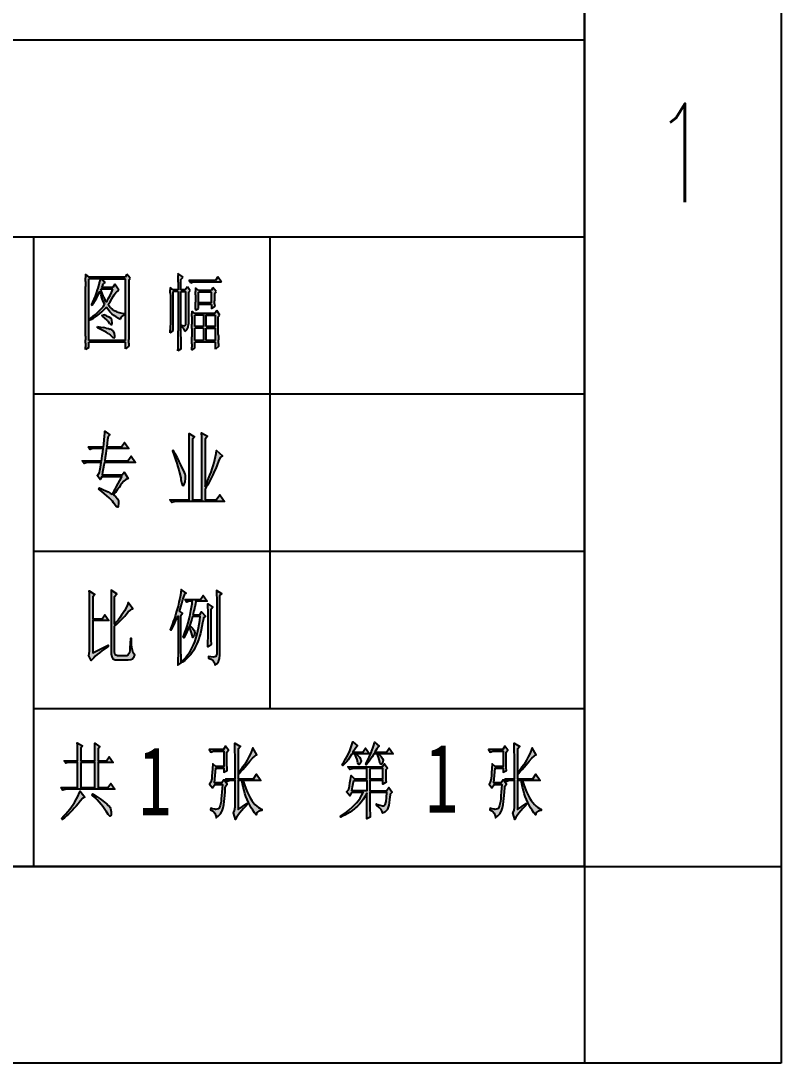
# Model space of a CAD drawing. Header units: inches. Extents: x -1371 to 1516, y -1511 to 602.
# Drawn here: x 817.3 to 855.9, y 7.7 to 60.6 of the extents above; entities that cross this region are included whole.
import ezdxf
from ezdxf.enums import TextEntityAlignment as Align

# ---------------------------------------------------------------- set-up
doc = ezdxf.new("R2010")
doc.units = ezdxf.units.IN
doc.layers.add('1', color=7, linetype='Continuous')
doc.layers.add('图框', color=4, linetype='Continuous')
doc.styles.add('HZ', font='txt_____.ttf', dxfattribs={"width": 0.7, "bigfont": 'HZTXT'})
doc.styles.add('宋体', font='SimSun.ttf', dxfattribs={"width": 0.7})

# ---------------------------------------------------------------- blocks, each defined once
blk = doc.blocks.new('tk1')
at = {"layer": '图框'}
for p, q in [((10, 584), (10, -10)), ((0, 287), (0, 0)), ((0, 287), (0, 0)), ((0, 287), (0, 0)), ((0, 287), (0, 0)), ((0, 0), (0, -10)), ((0, 0), (10, 0)), ((10, -10), (-831, -10))]:
    blk.add_line(p, q, dxfattribs=at)
at = {"layer": '图框', "color": 1}
for p, q in [((0, 574), (0, 0)), ((0, 0), (-806, 0))]:
    blk.add_line(p, q, dxfattribs=at)
at = {"layer": '图框', "style": 'HZ', "width": 0.7}
blk.add_text('1', height=5, dxfattribs=at).set_placement((4.961, 33.756), align=Align.CENTER)

msp = doc.modelspace()

# ---------------------------------------------------------------- hatches: boundary and pattern name
at = {"layer": '1'}
h = msp.add_hatch(color=7, dxfattribs=at)
h.paths.add_polyline_path([(822.764, 47.476), (822.834, 47.576), (822.671, 47.776), (822.577, 47.626), (820.748, 47.626), (820.562, 47.776), (820.567, 47.585), (820.571, 47.404), (820.573, 47.234), (820.573, 47.142), (820.573, 44.626), (820.572, 44.445), (820.57, 44.267), (820.566, 44.09), (820.562, 43.943), (820.736, 44.043), (820.736, 44.326), (822.601, 44.326), (822.601, 43.976), (822.775, 44.109), (822.77, 44.273), (822.765, 44.448), (822.764, 44.636), (822.764, 44.709)])
h.paths.add_polyline_path([(820.736, 47.542), (821.319, 47.542), (822.601, 47.542), (822.601, 44.409), (820.736, 44.409), (820.736, 45.409)], flags=16)
h.paths.add_polyline_path([(820.838, 45.547), (820.96, 45.639), (821.075, 45.733), (821.183, 45.828), (821.283, 45.925), (821.376, 46.024), (821.461, 46.124), (821.54, 46.226), (821.515, 46.281), (821.448, 46.44), (821.388, 46.599), (821.337, 46.755), (821.295, 46.909), (821.28, 46.872), (821.21, 46.718), (821.138, 46.572), (821.061, 46.432), (820.982, 46.3), (820.899, 46.176), (820.864, 46.209), (820.866, 46.211), (820.937, 46.359), (821.005, 46.51), (821.068, 46.662), (821.126, 46.818), (821.179, 46.976), (821.208, 47.066), (821.265, 47.259), (821.302, 47.418), (821.317, 47.532), (821.356, 47.532), (821.563, 47.376), (821.47, 47.276), (821.446, 47.238), (821.377, 47.093), (821.959, 47.093), (822.065, 47.26), (822.263, 46.959), (822.223, 46.941), (822.122, 46.857), (822.029, 46.726), (821.978, 46.639), (821.902, 46.515), (821.814, 46.378), (821.715, 46.226), (821.759, 46.167), (821.845, 46.071), (821.941, 45.988), (822.046, 45.919), (822.159, 45.863), (822.282, 45.82), (822.413, 45.792), (822.554, 45.776), (822.554, 45.709), (822.508, 45.691), (822.395, 45.607), (822.344, 45.493), (822.24, 45.539), (822.124, 45.603), (822.014, 45.678), (821.909, 45.766), (821.808, 45.863), (821.712, 45.972), (821.622, 46.092), (821.604, 46.073), (821.505, 45.968), (821.404, 45.868), (821.3, 45.775), (821.192, 45.689), (821.082, 45.61), (820.97, 45.537), (820.854, 45.47), (820.746, 45.415), (820.746, 45.483)], flags=0)
h.paths.add_polyline_path([(821.412, 45.66), (821.424, 45.726), (821.494, 45.705), (821.637, 45.656), (821.749, 45.608), (821.831, 45.559), (821.912, 45.454), (821.925, 45.293), (821.888, 45.186), (821.809, 45.259), (821.749, 45.335), (821.661, 45.43), (821.549, 45.538)], flags=0)
h.paths.add_polyline_path([(821.179, 45.109), (821.337, 45.088), (821.49, 45.063), (821.623, 45.035), (821.735, 45.007), (821.828, 44.976), (821.902, 44.942), (821.966, 44.89), (822.045, 44.771), (822.065, 44.626), (822.058, 44.57), (822.005, 44.514), (821.902, 44.609), (821.881, 44.633), (821.813, 44.697), (821.725, 44.763), (821.618, 44.831), (821.491, 44.9), (821.345, 44.97), (821.179, 45.043)], flags=0)
h.paths.add_polyline_path([(821.622, 46.359), (821.558, 46.465), (821.493, 46.597), (821.429, 46.755), (821.364, 46.941), (821.342, 47.009), (821.959, 47.009), (821.888, 46.841), (821.815, 46.688), (821.741, 46.55), (821.666, 46.425)], flags=0)
h = msp.add_hatch(color=7, dxfattribs=at)
h.paths.add_polyline_path([(825.421, 47.509), (825.525, 47.626), (825.269, 47.809), (825.273, 47.704), (825.278, 47.56), (825.279, 47.376), (825.281, 47.153), (825.281, 46.976), (825.025, 46.976), (824.873, 47.093), (824.877, 46.974), (824.88, 46.83), (824.882, 46.664), (824.884, 46.473), (824.885, 46.258), (824.885, 46.043), (824.885, 45.834), (824.884, 45.636), (824.883, 45.449), (824.881, 45.27), (824.879, 45.103), (824.877, 44.945), (824.873, 44.797), (825.025, 44.91), (825.025, 46.893), (825.281, 46.893), (825.281, 44.893), (825.281, 44.751), (825.279, 44.594), (825.278, 44.422), (825.275, 44.234), (825.272, 44.032), (825.269, 43.876), (825.432, 43.976), (825.428, 44.151), (825.425, 44.328), (825.423, 44.506), (825.421, 44.685), (825.421, 44.826), (825.421, 46.893), (825.666, 46.893), (825.666, 45.226), (825.619, 45.143), (825.513, 45.159), (825.444, 45.176), (825.444, 45.109), (825.555, 45.026), (825.613, 44.893), (825.619, 44.859), (825.727, 44.953), (825.789, 45.079), (825.806, 45.238), (825.806, 46.842), (825.887, 46.926), (825.747, 47.126), (825.642, 46.976), (825.421, 46.976)])
h.paths.add_polyline_path([(827.297, 47.643), (827.168, 47.459), (825.829, 47.459), (825.922, 47.326), (826.038, 47.365), (826.155, 47.376), (827.483, 47.376)])
h.paths.add_polyline_path([(826.318, 46.859), (826.97, 46.859), (826.97, 46.326), (826.318, 46.326), (826.318, 46.242), (826.97, 46.242), (826.97, 46.009), (827.134, 46.126), (827.129, 46.26), (827.124, 46.427), (827.123, 46.627), (827.122, 46.776), (827.204, 46.893), (827.041, 47.093), (826.948, 46.943), (826.318, 46.943), (826.155, 47.076), (826.161, 46.894), (826.165, 46.717), (826.167, 46.542), (826.167, 46.526), (826.166, 46.352), (826.163, 46.175), (826.157, 45.995), (826.155, 45.942), (826.318, 46.026), (826.318, 46.242), (826.318, 46.326)])
h.paths.add_polyline_path([(827.32, 45.609), (827.39, 45.693), (827.239, 45.926), (827.146, 45.776), (826.132, 45.776), (825.969, 45.893), (825.973, 45.773), (825.976, 45.625), (825.978, 45.448), (825.979, 45.243), (825.98, 45.009), (825.98, 44.993), (825.98, 44.785), (825.979, 44.589), (825.978, 44.405), (825.975, 44.233), (825.972, 44.072), (825.969, 43.923), (825.969, 43.91), (826.132, 44.009), (826.132, 44.326), (827.168, 44.326), (827.168, 43.959), (827.332, 44.093), (827.327, 44.26), (827.323, 44.436), (827.321, 44.62), (827.32, 44.709)])
h.paths.add_polyline_path([(826.132, 45.693), (826.563, 45.693), (826.563, 45.109), (826.132, 45.109)], flags=16)
h.paths.add_polyline_path([(826.132, 45.026), (826.563, 45.026), (826.563, 44.409), (826.132, 44.409)], flags=16)
h.paths.add_polyline_path([(826.703, 45.693), (827.168, 45.693), (827.168, 45.109), (826.703, 45.109)], flags=16)
h.paths.add_polyline_path([(826.703, 45.026), (827.168, 45.026), (827.168, 44.409), (826.703, 44.409)], flags=16)
h = msp.add_hatch(color=7, dxfattribs=at)
h.paths.add_polyline_path([(821.471, 37.884), (821.504, 38.069), (821.528, 38.206), (823.117, 38.206), (822.894, 38.519), (822.728, 38.287), (821.542, 38.287), (821.566, 38.467), (821.595, 38.643), (821.618, 38.813), (821.632, 38.923), (822.766, 38.923), (822.557, 39.221), (822.406, 39.003), (821.647, 39.003), (821.67, 39.183), (821.694, 39.359), (821.718, 39.52), (821.808, 39.606), (821.552, 39.805), (821.547, 39.696), (821.538, 39.549), (821.523, 39.364), (821.5, 39.141), (821.481, 39.003), (820.712, 39.003), (820.807, 38.87), (820.921, 38.908), (821.04, 38.923), (821.471, 38.923), (821.447, 38.733), (821.419, 38.557), (821.395, 38.391), (821.376, 38.287), (820.399, 38.287), (820.494, 38.154), (820.608, 38.192), (820.727, 38.206), (821.367, 38.206), (821.329, 37.964), (821.296, 37.798), (821.272, 37.704), (821.191, 37.566), (821.168, 37.538), (821.319, 37.338), (821.4, 37.471), (822.415, 37.471), (822.32, 37.296), (822.23, 37.13), (822.149, 36.983), (822.074, 36.85), (822.007, 36.726), (821.946, 36.622), (821.927, 36.589), (821.827, 36.646), (821.723, 36.707), (821.485, 36.821), (821.353, 36.883), (821.263, 36.921), (821.239, 36.855), (821.395, 36.731), (821.533, 36.617), (821.656, 36.513), (821.765, 36.413), (821.86, 36.319), (821.936, 36.233), (821.998, 36.157), (822.031, 36.105), (822.135, 35.953), (822.211, 35.934), (822.23, 35.972), (822.249, 36.138), (822.24, 36.257), (822.197, 36.352), (822.102, 36.461), (821.983, 36.556), (822.088, 36.688), (822.183, 36.817), (822.273, 36.935), (822.353, 37.049), (822.406, 37.12), (822.51, 37.248), (822.619, 37.334), (822.723, 37.381), (822.742, 37.386), (822.534, 37.722), (822.429, 37.571), (821.414, 37.571), (821.438, 37.718)])
h.paths.add_polyline_path([(825.626, 37.609), (825.593, 37.699), (825.546, 37.808), (825.489, 37.936), (825.418, 38.088), (825.337, 38.254), (825.237, 38.443), (825.128, 38.647), (825.038, 38.823), (824.991, 38.79), (825.071, 38.567), (825.138, 38.358), (825.204, 38.168), (825.256, 37.993), (825.304, 37.832), (825.346, 37.68), (825.408, 37.433), (825.422, 37.338), (825.465, 37.125), (825.512, 37.03), (825.569, 37.058), (825.588, 37.087), (825.64, 37.229), (825.659, 37.395), (825.645, 37.538)], flags=17)
h.paths.add_polyline_path([(826.646, 39.387), (826.765, 39.539), (826.47, 39.705), (826.48, 39.492), (826.48, 39.307), (826.485, 39.15), (826.485, 36.304), (826.006, 36.304), (826.006, 39.387), (826.11, 39.506), (825.83, 39.686), (825.835, 39.496), (825.84, 39.316), (825.844, 39.15), (825.844, 36.304), (824.863, 36.304), (824.957, 36.171), (825.071, 36.209), (825.19, 36.219), (827.637, 36.219), (827.395, 36.57), (827.206, 36.304), (826.646, 36.304), (826.646, 36.855), (826.708, 36.949), (826.774, 37.058), (826.84, 37.172), (826.907, 37.3), (826.973, 37.438), (827.044, 37.585), (827.116, 37.741), (827.187, 37.907), (827.258, 38.083), (827.334, 38.273), (827.405, 38.453), (827.533, 38.538), (827.229, 38.823), (827.206, 38.666), (827.177, 38.51), (827.101, 38.197), (827.054, 38.04), (827.006, 37.879), (826.954, 37.718), (826.893, 37.556), (826.826, 37.395), (826.76, 37.229), (826.646, 36.987)])
h = msp.add_hatch(color=7, dxfattribs=at)
h.paths.add_polyline_path([(821.163, 28.445), (821.277, 28.535), (821.405, 28.635), (821.552, 28.734), (821.708, 28.843), (821.727, 28.853), (821.718, 28.924), (820.935, 28.54), (820.935, 30.171), (821.751, 30.171), (821.552, 30.456), (821.414, 30.257), (820.935, 30.257), (820.935, 31.371), (821.04, 31.504), (820.76, 31.689), (820.764, 31.561), (820.764, 31.414), (820.769, 31.253), (820.769, 30.864), (820.774, 30.636), (820.774, 28.654), (820.75, 28.473), (820.727, 28.421), (820.864, 28.137), (820.916, 28.208), (820.983, 28.279), (821.063, 28.36)])
h.paths.add_polyline_path([(823.041, 28.341), (823.079, 28.421), (822.999, 28.526), (822.951, 28.673), (822.927, 28.801), (822.913, 28.971), (822.904, 29.175), (822.904, 29.256), (822.847, 29.256), (822.837, 29), (822.828, 28.801), (822.818, 28.644), (822.799, 28.545), (822.799, 28.54), (822.728, 28.407), (822.671, 28.388), (822.192, 28.388), (822.083, 28.431), (822.045, 28.568), (822.04, 28.587), (822.04, 29.887), (822.164, 29.996), (822.278, 30.105), (822.382, 30.205), (822.477, 30.304), (822.567, 30.404), (822.624, 30.47), (822.742, 30.608), (822.851, 30.707), (822.946, 30.76), (822.975, 30.774), (822.742, 31.087), (822.695, 30.968), (822.629, 30.826), (822.543, 30.669), (822.486, 30.57), (822.401, 30.442), (822.315, 30.318), (822.221, 30.2), (822.126, 30.086), (822.04, 29.986), (822.04, 31.39), (822.159, 31.523), (821.87, 31.722), (821.87, 31.566), (821.874, 31.4), (821.879, 31.22), (821.879, 28.488), (821.898, 28.331), (821.965, 28.227), (822.069, 28.179), (822.135, 28.17), (822.742, 28.17), (822.87, 28.194), (822.951, 28.236)])
h.paths.add_polyline_path([(825.422, 28.563), (825.422, 30.437), (825.503, 30.556), (825.351, 30.655), (825.38, 30.75), (825.418, 30.878), (825.465, 31.039), (825.522, 31.239), (825.593, 31.466), (825.598, 31.49), (825.693, 31.571), (825.436, 31.756), (825.418, 31.623), (825.389, 31.471), (825.361, 31.3), (825.318, 31.111), (825.27, 30.907), (825.233, 30.755), (825.185, 30.603), (825.138, 30.447), (825.085, 30.285), (825.029, 30.124), (824.967, 29.958), (824.901, 29.792), (824.877, 29.721), (824.91, 29.688), (824.972, 29.787), (825.033, 29.906), (825.109, 30.053), (825.185, 30.219), (825.27, 30.404), (825.27, 28.412), (825.266, 28.222), (825.261, 28.004), (825.261, 27.904), (825.436, 28.023), (825.427, 28.213), (825.427, 28.393)])
h.paths.add_polyline_path([(826.178, 31.153), (826.75, 31.153), (826.556, 31.438), (826.414, 31.239), (825.631, 31.239), (825.726, 31.106), (825.83, 31.153), (825.996, 31.153), (825.982, 31.016), (825.958, 30.854), (825.93, 30.679), (825.892, 30.484), (825.868, 30.371), (825.783, 30.058), (825.735, 29.896), (825.678, 29.74), (825.621, 29.574), (825.56, 29.413), (825.527, 29.337), (825.565, 29.303), (825.65, 29.455), (825.721, 29.602), (825.792, 29.745), (825.844, 29.873), (825.911, 29.702), (825.958, 29.545), (825.982, 29.436), (826.029, 29.318), (826.086, 29.389), (826.124, 29.545), (826.086, 29.673), (826.015, 29.782), (825.911, 29.896), (825.868, 29.939), (825.92, 30.086), (825.968, 30.247), (826.006, 30.371), (826.404, 30.371), (826.376, 30.171), (826.347, 29.986), (826.314, 29.811), (826.281, 29.65), (826.248, 29.498), (826.229, 29.422), (826.176, 29.256), (826.119, 29.095), (826.053, 28.943), (825.987, 28.801), (825.935, 28.706), (825.863, 28.573), (825.778, 28.45), (825.688, 28.331), (825.593, 28.217), (825.479, 28.103), (825.503, 28.056), (825.621, 28.146), (825.726, 28.241), (825.825, 28.345), (825.916, 28.445), (825.925, 28.454), (825.996, 28.554), (826.067, 28.673), (826.143, 28.815), (826.224, 28.986), (826.276, 29.104), (826.323, 29.232), (826.366, 29.37), (826.409, 29.522), (826.452, 29.688), (826.489, 29.868), (826.523, 30.058), (826.561, 30.262), (826.565, 30.304), (826.66, 30.404), (826.47, 30.622), (826.38, 30.456), (826.029, 30.456), (826.077, 30.674), (826.119, 30.859), (826.153, 31.016)])
h.paths.add_polyline_path([(826.94, 30.722), (827.044, 30.854), (826.788, 31.02), (826.793, 30.854), (826.798, 30.679), (826.798, 29.308), (826.793, 29.109), (826.788, 28.872), (826.788, 28.839), (826.95, 28.957), (826.945, 29.199), (826.94, 29.398)])
h.paths.add_polyline_path([(827.395, 31.438), (827.5, 31.537), (827.229, 31.703), (827.234, 31.49), (827.239, 31.3), (827.239, 31.13), (827.244, 30.982), (827.244, 28.488), (827.201, 28.341), (827.149, 28.322), (827.059, 28.317), (826.931, 28.326), (826.812, 28.341), (826.812, 28.269), (826.954, 28.208), (827.063, 28.122), (827.125, 28.018), (827.149, 27.923), (827.253, 27.994), (827.334, 28.099), (827.376, 28.241), (827.395, 28.416)])
h = msp.add_hatch(color=7, dxfattribs=at)
h.paths.add_polyline_path([(820.41, 21.136), (820.538, 21.202), (820.291, 21.501), (820.253, 21.397), (820.196, 21.264), (820.111, 21.107), (820.011, 20.932), (819.935, 20.818), (819.855, 20.704), (819.769, 20.59), (819.674, 20.472), (819.575, 20.358), (819.466, 20.244), (819.357, 20.135), (819.38, 20.069), (819.494, 20.154), (819.603, 20.244), (819.708, 20.339), (819.912, 20.543), (819.997, 20.633), (820.087, 20.737), (820.187, 20.856), (820.296, 20.993)])
h.paths.add_polyline_path([(821.728, 20.78), (821.652, 20.851), (821.557, 20.927), (821.444, 21.017), (821.311, 21.112), (821.154, 21.216), (820.979, 21.33), (820.922, 21.368), (820.908, 21.302), (821.04, 21.178), (821.159, 21.06), (821.268, 20.946), (821.368, 20.832), (821.453, 20.728), (821.524, 20.619), (821.591, 20.519), (821.61, 20.486), (821.719, 20.31), (821.799, 20.239), (821.856, 20.272), (821.866, 20.301), (821.88, 20.453), (821.837, 20.619), (821.818, 20.666), (821.785, 20.718)])
h.paths.add_polyline_path([(821.771, 23.251), (821.633, 23.052), (821.211, 23.052), (821.211, 23.65), (821.292, 23.749), (821.036, 23.934), (821.04, 23.83), (821.045, 23.688), (821.045, 23.507), (821.05, 23.294), (821.05, 23.052), (820.324, 23.052), (820.324, 23.683), (820.41, 23.801), (820.149, 23.967), (820.153, 23.825), (820.158, 23.664), (820.163, 23.488), (820.163, 23.052), (819.475, 23.052), (819.57, 22.919), (819.684, 22.957), (819.802, 22.967), (820.163, 22.967), (820.163, 21.686), (819.323, 21.686), (819.418, 21.548), (819.532, 21.591), (819.651, 21.601), (822.065, 21.601), (821.851, 21.899), (821.7, 21.686), (821.211, 21.686), (821.211, 22.967), (821.97, 22.967)])
h.paths.add_polyline_path([(821.05, 22.967), (821.05, 21.686), (820.324, 21.686), (820.324, 22.967)], flags=17)
h.paths.add_polyline_path([(827.192, 22.668), (827.6, 22.668), (827.6, 22.469), (827.761, 22.549), (827.761, 22.687), (827.757, 22.843), (827.752, 23.019), (827.752, 23.484), (827.833, 23.583), (827.681, 23.782), (827.576, 23.616), (826.855, 23.616), (826.946, 23.484), (827.074, 23.536), (827.6, 23.536), (827.6, 22.748), (827.192, 22.748), (827.04, 22.886), (827.026, 22.644), (827.012, 22.445), (826.998, 22.284), (826.984, 22.16), (826.984, 22.132), (826.941, 21.952), (826.879, 21.866), (827.031, 21.667), (827.135, 21.833), (827.529, 21.833), (827.515, 21.639), (827.501, 21.454), (827.486, 21.278), (827.472, 21.112), (827.458, 20.984), (827.42, 20.766), (827.363, 20.638), (827.311, 20.6), (827.178, 20.576), (827.135, 20.586), (827.026, 20.605), (826.936, 20.633), (826.922, 20.552), (827.05, 20.481), (827.135, 20.377), (827.187, 20.249), (827.202, 20.149), (827.33, 20.244), (827.429, 20.348), (827.501, 20.462), (827.52, 20.5), (827.562, 20.652), (827.6, 20.818), (827.624, 20.984), (827.633, 21.126), (827.648, 21.288), (827.662, 21.473), (827.676, 21.676), (827.681, 21.752), (827.761, 21.866), (827.6, 22.084), (827.505, 21.918), (827.121, 21.918)])
h.paths.add_polyline_path([(828.321, 23.635), (828.44, 23.768), (828.16, 23.948), (828.16, 23.868), (828.165, 23.763), (828.165, 23.498), (828.169, 23.332), (828.169, 22.132), (827.695, 22.132), (827.785, 21.999), (827.904, 22.051), (828.169, 22.051), (828.169, 20.699), (828.15, 20.519), (828.089, 20.401), (828.193, 20.069), (828.25, 20.163), (828.316, 20.268), (828.402, 20.382), (828.497, 20.5), (828.606, 20.623), (828.734, 20.756), (828.791, 20.818), (828.767, 20.884), (828.321, 20.567), (828.321, 22.051), (828.52, 22.051), (828.549, 21.876), (828.582, 21.705), (828.625, 21.544), (828.672, 21.382), (828.724, 21.226), (828.781, 21.079), (828.848, 20.932), (828.914, 20.794), (828.995, 20.657), (829.075, 20.529), (829.161, 20.405), (829.246, 20.301), (829.284, 20.415), (829.374, 20.491), (829.512, 20.514), (829.535, 20.519), (829.535, 20.586), (829.445, 20.623), (829.355, 20.676), (829.27, 20.742), (829.184, 20.827), (829.099, 20.922), (829.018, 21.036), (828.942, 21.164), (828.867, 21.306), (828.791, 21.463), (828.72, 21.639), (828.653, 21.828), (828.587, 22.027), (828.577, 22.051), (829.478, 22.051), (829.256, 22.369), (829.104, 22.132), (828.321, 22.132)])
h.paths.add_polyline_path([(829.071, 23.702), (828.947, 23.398), (828.876, 23.251), (828.8, 23.104), (828.791, 23.085), (828.72, 22.962), (828.644, 22.843), (828.554, 22.715), (828.459, 22.587), (828.345, 22.448), (828.359, 22.383), (828.463, 22.497), (828.563, 22.611), (828.663, 22.72), (828.852, 22.938), (828.928, 23.033), (829.061, 23.185), (829.17, 23.289), (829.251, 23.341), (829.279, 23.351)], flags=17)
h.paths.add_polyline_path([(834.274, 23.659), (834.354, 23.768), (834.388, 23.801), (834.155, 24.015), (834.112, 23.858), (834.06, 23.697), (833.999, 23.545), (833.932, 23.398), (833.856, 23.246), (833.776, 23.104), (833.695, 22.976), (833.619, 22.867), (833.643, 22.801), (833.752, 22.905), (833.847, 23.014), (833.923, 23.099), (834.008, 23.227), (834.094, 23.36), (834.117, 23.398), (834.26, 23.398), (834.331, 23.237), (834.373, 23.118), (834.416, 22.938), (834.421, 22.886), (834.487, 22.858), (834.516, 22.886), (834.573, 23.024), (834.563, 23.118), (834.501, 23.227), (834.402, 23.337), (834.331, 23.398), (835.004, 23.398), (834.805, 23.683), (834.667, 23.484), (834.165, 23.484)])
h.paths.add_polyline_path([(836.005, 23.683), (835.867, 23.484), (835.275, 23.484), (835.374, 23.659), (835.46, 23.759), (835.493, 23.782), (835.26, 24.001), (835.218, 23.844), (835.17, 23.683), (835.113, 23.512), (835.109, 23.503), (835.061, 23.375), (834.995, 23.237), (834.919, 23.09), (834.829, 22.933), (834.795, 22.886), (834.829, 22.834), (834.943, 22.967), (835.028, 23.08), (835.061, 23.133), (835.137, 23.251), (835.227, 23.398), (835.388, 23.398), (835.46, 23.223), (835.493, 23.118), (835.535, 22.952), (835.554, 22.9), (835.616, 22.862), (835.659, 22.919), (835.697, 23.076), (835.668, 23.166), (835.597, 23.265), (835.479, 23.379), (835.46, 23.398), (836.204, 23.398)])
h.paths.add_polyline_path([(835.834, 22.222), (835.834, 22.582), (835.924, 22.668), (835.763, 22.9), (835.645, 22.734), (833.909, 22.734), (834.003, 22.601), (834.117, 22.639), (834.236, 22.649), (834.876, 22.649), (834.876, 22.132), (834.245, 22.132), (834.07, 22.303), (834.046, 22.103), (834.013, 21.923), (833.984, 21.757), (833.951, 21.605), (833.942, 21.567), (833.837, 21.468), (834.013, 21.269), (834.094, 21.435), (834.677, 21.435), (834.606, 21.288), (834.525, 21.155), (834.44, 21.027), (834.345, 20.913), (834.25, 20.804), (834.165, 20.718), (833.946, 20.529), (833.837, 20.443), (833.728, 20.363), (833.619, 20.287), (833.534, 20.235), (833.548, 20.182), (833.671, 20.244), (833.79, 20.306), (833.904, 20.372), (834.018, 20.443), (834.127, 20.519), (834.236, 20.6), (834.293, 20.652), (834.397, 20.742), (834.497, 20.846), (834.592, 20.956), (834.682, 21.079), (834.767, 21.207), (834.848, 21.344), (834.876, 21.401), (834.876, 20.476), (834.871, 20.306), (834.867, 20.149), (834.867, 20.102), (835.037, 20.182), (835.033, 20.367), (835.028, 20.543), (835.028, 21.435), (835.891, 21.435), (835.863, 21.174), (835.844, 20.984), (835.825, 20.87), (835.82, 20.851), (835.73, 20.752), (835.659, 20.752), (835.54, 20.785), (835.369, 20.846), (835.355, 20.851), (835.355, 20.785), (835.497, 20.68), (835.592, 20.576), (835.649, 20.462), (835.659, 20.382), (835.782, 20.439), (835.82, 20.467), (835.92, 20.571), (835.924, 20.586), (835.972, 20.733), (835.986, 20.799), (836, 20.913), (836.024, 21.084), (836.048, 21.311), (836.052, 21.349), (836.157, 21.449), (835.996, 21.686), (835.877, 21.515), (835.028, 21.515), (835.028, 22.051), (835.682, 22.051), (835.682, 21.852), (835.844, 21.952), (835.839, 22.061)])
h.paths.add_polyline_path([(835.682, 22.132), (835.028, 22.132), (835.028, 22.649), (835.682, 22.649)], flags=16)
h.paths.add_polyline_path([(834.876, 22.051), (834.876, 21.515), (834.108, 21.515), (834.141, 21.719), (834.179, 21.89), (834.21, 22.051)], flags=16)
h.paths.add_polyline_path([(841.962, 21.866), (841.801, 22.084), (841.706, 21.918), (841.322, 21.918), (841.393, 22.668), (841.801, 22.668), (841.801, 22.469), (841.962, 22.549), (841.958, 22.687), (841.958, 22.843), (841.953, 23.019), (841.953, 23.484), (842.034, 23.583), (841.882, 23.782), (841.777, 23.616), (841.056, 23.616), (841.147, 23.484), (841.275, 23.536), (841.801, 23.536), (841.801, 22.748), (841.393, 22.748), (841.241, 22.886), (841.227, 22.644), (841.213, 22.445), (841.199, 22.284), (841.184, 22.16), (841.184, 22.132), (841.142, 21.952), (841.08, 21.866), (841.232, 21.667), (841.336, 21.833), (841.73, 21.833), (841.716, 21.639), (841.701, 21.454), (841.687, 21.278), (841.673, 21.112), (841.659, 20.984), (841.621, 20.766), (841.564, 20.638), (841.507, 20.6), (841.379, 20.576), (841.336, 20.586), (841.227, 20.605), (841.137, 20.633), (841.123, 20.552), (841.251, 20.481), (841.336, 20.377), (841.388, 20.249), (841.403, 20.149), (841.531, 20.244), (841.63, 20.348), (841.701, 20.462), (841.72, 20.5), (841.763, 20.652), (841.801, 20.818), (841.825, 20.984), (841.834, 21.126), (841.849, 21.288), (841.863, 21.473), (841.877, 21.676), (841.882, 21.752)])
h.paths.add_polyline_path([(843.452, 23.341), (843.48, 23.351), (843.271, 23.702), (843.148, 23.398), (843.077, 23.251), (843.001, 23.104), (842.992, 23.085), (842.92, 22.962), (842.845, 22.843), (842.754, 22.715), (842.66, 22.587), (842.546, 22.448), (842.56, 22.383), (842.664, 22.497), (842.764, 22.611), (842.864, 22.72), (843.053, 22.938), (843.129, 23.033), (843.262, 23.185), (843.371, 23.289)], flags=17)
h.paths.add_polyline_path([(843.219, 21.036), (843.143, 21.164), (843.068, 21.306), (842.992, 21.463), (842.92, 21.639), (842.854, 21.828), (842.788, 22.027), (842.778, 22.051), (843.679, 22.051), (843.456, 22.369), (843.305, 22.132), (842.522, 22.132), (842.522, 23.635), (842.641, 23.768), (842.361, 23.948), (842.361, 23.868), (842.366, 23.763), (842.366, 23.498), (842.37, 23.332), (842.37, 22.132), (841.896, 22.132), (841.986, 21.999), (842.105, 22.051), (842.37, 22.051), (842.37, 20.699), (842.351, 20.519), (842.29, 20.401), (842.394, 20.069), (842.451, 20.163), (842.517, 20.268), (842.598, 20.382), (842.698, 20.5), (842.807, 20.623), (842.93, 20.756), (842.992, 20.818), (842.968, 20.884), (842.522, 20.567), (842.522, 22.051), (842.721, 22.051), (842.75, 21.876), (842.783, 21.705), (842.826, 21.544), (842.873, 21.382), (842.925, 21.226), (842.982, 21.079), (843.049, 20.932), (843.115, 20.794), (843.191, 20.657), (843.276, 20.529), (843.362, 20.405), (843.442, 20.301), (843.485, 20.415), (843.575, 20.491), (843.713, 20.514), (843.736, 20.519), (843.736, 20.586), (843.646, 20.623), (843.556, 20.676), (843.471, 20.742), (843.385, 20.827), (843.3, 20.922)])

# ---------------------------------------------------------------- linework, layer by layer
at = {"color": 7}
for p, q in [((820.748, 47.626), (820.562, 47.776)), ((820.562, 47.776), (820.567, 47.585)), ((822.671, 47.776), (822.577, 47.626)), ((822.834, 47.576), (822.671, 47.776)), ((825.525, 47.626), (825.269, 47.809)), ((825.269, 47.809), (825.273, 47.704)), ((825.278, 47.56), (825.273, 47.704)), ((820.571, 47.404), (820.567, 47.585)), ((820.571, 47.404), (820.573, 47.234)), ((820.573, 47.234), (820.573, 47.142)), ((820.573, 44.626), (820.573, 47.142)), ((820.736, 45.409), (820.736, 47.542)), ((821.319, 47.542), (820.736, 47.542)), ((822.577, 47.626), (820.748, 47.626)), ((822.577, 47.626), (820.748, 47.626)), ((820.748, 47.626), (822.577, 47.626)), ((820.748, 47.626), (820.748, 47.626)), ((821.208, 47.066), (821.265, 47.259)), ((821.265, 47.259), (821.302, 47.418)), ((821.317, 47.532), (821.302, 47.418)), ((821.317, 47.532), (821.356, 47.532)), ((821.319, 47.542), (822.601, 47.542)), ((821.563, 47.376), (821.356, 47.532)), ((821.446, 47.238), (821.377, 47.093)), ((821.446, 47.238), (821.47, 47.276)), ((821.563, 47.376), (821.47, 47.276)), ((822.065, 47.26), (821.959, 47.093)), ((822.263, 46.959), (822.065, 47.26)), ((822.601, 44.409), (822.601, 47.542)), ((822.764, 47.476), (822.834, 47.576)), ((822.764, 47.476), (822.764, 44.709)), ((825.279, 47.376), (825.278, 47.56)), ((825.279, 47.376), (825.281, 47.153)), ((825.281, 47.153), (825.281, 46.976)), ((825.421, 47.509), (825.525, 47.626)), ((825.421, 46.976), (825.421, 47.509)), ((825.922, 47.326), (825.829, 47.459)), ((827.168, 47.459), (825.829, 47.459)), ((827.168, 47.459), (825.829, 47.459)), ((825.829, 47.459), (827.168, 47.459)), ((825.829, 47.459), (825.829, 47.459)), ((826.038, 47.365), (825.922, 47.326)), ((826.155, 47.376), (826.038, 47.365)), ((827.483, 47.376), (826.155, 47.376)), ((827.297, 47.643), (827.168, 47.459)), ((827.483, 47.376), (827.297, 47.643)), ((821.005, 46.51), (821.068, 46.662)), ((821.068, 46.662), (821.126, 46.818)), ((821.126, 46.818), (821.179, 46.976)), ((821.138, 46.572), (821.21, 46.718)), ((821.179, 46.976), (821.208, 47.066)), ((821.21, 46.718), (821.28, 46.872)), ((821.295, 46.909), (821.28, 46.872)), ((821.337, 46.755), (821.295, 46.909)), ((821.337, 46.755), (821.388, 46.599)), ((821.959, 47.009), (821.342, 47.009)), ((821.364, 46.941), (821.342, 47.009)), ((821.429, 46.755), (821.364, 46.941)), ((821.959, 47.093), (821.377, 47.093)), ((821.959, 47.093), (821.377, 47.093)), ((821.377, 47.093), (821.959, 47.093)), ((821.377, 47.093), (821.377, 47.093)), ((821.493, 46.597), (821.429, 46.755)), ((821.741, 46.55), (821.815, 46.688)), ((821.815, 46.688), (821.888, 46.841)), ((821.888, 46.841), (821.959, 47.009)), ((821.902, 46.515), (821.978, 46.639)), ((821.978, 46.639), (822.029, 46.726)), ((822.029, 46.726), (822.122, 46.857)), ((822.223, 46.941), (822.122, 46.857)), ((822.263, 46.959), (822.223, 46.941)), ((824.873, 47.093), (824.877, 46.974)), ((825.025, 46.976), (824.873, 47.093)), ((824.88, 46.83), (824.877, 46.974)), ((824.88, 46.83), (824.882, 46.664)), ((824.882, 46.664), (824.884, 46.473)), ((825.281, 46.976), (825.025, 46.976)), ((825.281, 46.976), (825.025, 46.976)), ((825.025, 46.976), (825.281, 46.976)), ((825.025, 46.976), (825.025, 46.976)), ((825.281, 46.893), (825.025, 46.893)), ((825.025, 44.91), (825.025, 46.893)), ((825.281, 46.893), (825.281, 44.893)), ((825.421, 46.976), (825.642, 46.976)), ((825.642, 46.976), (825.421, 46.976)), ((825.642, 46.976), (825.421, 46.976)), ((825.421, 44.826), (825.421, 46.893)), ((825.421, 46.893), (825.666, 46.893)), ((825.747, 47.126), (825.642, 46.976)), ((825.666, 45.226), (825.666, 46.893)), ((825.887, 46.926), (825.747, 47.126)), ((825.806, 46.842), (825.887, 46.926)), ((825.806, 46.842), (825.806, 45.242)), ((826.155, 47.076), (826.161, 46.894)), ((826.318, 46.943), (826.155, 47.076)), ((826.165, 46.717), (826.161, 46.894)), ((826.165, 46.717), (826.167, 46.542)), ((826.948, 46.943), (826.318, 46.943)), ((826.948, 46.943), (826.318, 46.943)), ((826.318, 46.943), (826.948, 46.943)), ((826.318, 46.943), (826.318, 46.943)), ((826.97, 46.859), (826.318, 46.859)), ((826.318, 46.326), (826.318, 46.859)), ((827.041, 47.093), (826.948, 46.943)), ((826.97, 46.326), (826.97, 46.859)), ((827.204, 46.893), (827.041, 47.093)), ((827.122, 46.776), (827.204, 46.893)), ((827.122, 46.776), (827.123, 46.627)), ((827.123, 46.627), (827.124, 46.427)), ((820.866, 46.211), (820.864, 46.209)), ((820.864, 46.209), (820.899, 46.176)), ((820.866, 46.211), (820.937, 46.359)), ((820.899, 46.176), (820.982, 46.3)), ((820.937, 46.359), (821.005, 46.51)), ((820.982, 46.3), (821.061, 46.432)), ((821.061, 46.432), (821.138, 46.572)), ((821.376, 46.024), (821.461, 46.124)), ((821.448, 46.44), (821.388, 46.599)), ((821.515, 46.281), (821.448, 46.44)), ((821.461, 46.124), (821.54, 46.226)), ((821.493, 46.597), (821.558, 46.465)), ((821.515, 46.281), (821.54, 46.226)), ((821.622, 46.359), (821.558, 46.465)), ((821.622, 46.092), (821.604, 46.073)), ((821.622, 46.359), (821.666, 46.425)), ((821.712, 45.972), (821.622, 46.092)), ((821.666, 46.425), (821.741, 46.55)), ((821.715, 46.226), (821.814, 46.378)), ((821.715, 46.226), (821.759, 46.167)), ((821.845, 46.071), (821.759, 46.167)), ((821.814, 46.378), (821.902, 46.515)), ((824.884, 46.473), (824.885, 46.258)), ((824.885, 46.258), (824.885, 46.043)), ((826.157, 45.995), (826.163, 46.175)), ((826.163, 46.175), (826.166, 46.352)), ((826.167, 46.526), (826.166, 46.352)), ((826.167, 46.542), (826.167, 46.526)), ((826.318, 46.326), (826.318, 46.242)), ((826.318, 46.242), (826.318, 46.326)), ((826.97, 46.326), (826.318, 46.326)), ((826.97, 46.326), (826.318, 46.326)), ((826.318, 46.326), (826.97, 46.326)), ((826.318, 46.326), (826.318, 46.326)), ((826.97, 46.242), (826.318, 46.242)), ((826.318, 46.026), (826.318, 46.242)), ((826.97, 46.242), (826.97, 46.009)), ((826.97, 46.009), (827.134, 46.126)), ((827.129, 46.26), (827.124, 46.427)), ((827.129, 46.26), (827.134, 46.126)), ((820.838, 45.547), (820.96, 45.639)), ((820.96, 45.639), (821.075, 45.733)), ((820.97, 45.537), (821.082, 45.61)), ((821.075, 45.733), (821.183, 45.828)), ((821.082, 45.61), (821.192, 45.689)), ((821.183, 45.828), (821.283, 45.925)), ((821.192, 45.689), (821.3, 45.775)), ((821.283, 45.925), (821.376, 46.024)), ((821.3, 45.775), (821.404, 45.868)), ((821.404, 45.868), (821.505, 45.968)), ((821.412, 45.66), (821.424, 45.726)), ((821.549, 45.538), (821.412, 45.66)), ((821.424, 45.726), (821.494, 45.705)), ((821.637, 45.656), (821.494, 45.705)), ((821.505, 45.968), (821.604, 46.073)), ((821.637, 45.656), (821.749, 45.608)), ((821.808, 45.863), (821.712, 45.972)), ((821.749, 45.608), (821.831, 45.559)), ((821.909, 45.766), (821.808, 45.863)), ((821.912, 45.454), (821.831, 45.559)), ((821.845, 46.071), (821.941, 45.988)), ((822.014, 45.678), (821.909, 45.766)), ((822.046, 45.919), (821.941, 45.988)), ((822.124, 45.603), (822.014, 45.678)), ((822.159, 45.863), (822.046, 45.919)), ((822.124, 45.603), (822.24, 45.539)), ((822.159, 45.863), (822.282, 45.82)), ((822.282, 45.82), (822.413, 45.792)), ((822.344, 45.493), (822.395, 45.607)), ((822.395, 45.607), (822.508, 45.691)), ((822.413, 45.792), (822.554, 45.776)), ((822.554, 45.709), (822.508, 45.691)), ((822.554, 45.709), (822.554, 45.776)), ((824.884, 45.636), (824.883, 45.449)), ((824.885, 45.834), (824.884, 45.636)), ((824.885, 46.043), (824.885, 45.834)), ((825.969, 45.893), (825.973, 45.773)), ((826.132, 45.776), (825.969, 45.893)), ((825.976, 45.625), (825.973, 45.773)), ((825.976, 45.625), (825.978, 45.448)), ((827.146, 45.776), (826.132, 45.776)), ((827.146, 45.776), (826.132, 45.776)), ((826.132, 45.776), (827.146, 45.776)), ((826.132, 45.776), (826.132, 45.776)), ((826.563, 45.693), (826.132, 45.693)), ((826.132, 45.109), (826.132, 45.693)), ((826.155, 45.942), (826.318, 46.026)), ((826.157, 45.995), (826.155, 45.942)), ((826.563, 45.693), (826.563, 45.109)), ((826.703, 45.693), (827.168, 45.693)), ((826.703, 45.109), (826.703, 45.693)), ((827.239, 45.926), (827.146, 45.776)), ((827.168, 45.109), (827.168, 45.693)), ((827.39, 45.693), (827.239, 45.926)), ((827.32, 45.609), (827.39, 45.693)), ((827.32, 44.709), (827.32, 45.609)), ((820.736, 44.409), (820.736, 45.409)), ((820.746, 45.483), (820.838, 45.547)), ((820.746, 45.415), (820.746, 45.483)), ((820.854, 45.47), (820.746, 45.415)), ((820.854, 45.47), (820.97, 45.537)), ((821.179, 45.043), (821.179, 45.109)), ((821.179, 45.109), (821.337, 45.088)), ((821.345, 44.97), (821.179, 45.043)), ((821.337, 45.088), (821.49, 45.063)), ((821.623, 45.035), (821.49, 45.063)), ((821.661, 45.43), (821.549, 45.538)), ((821.623, 45.035), (821.735, 45.007)), ((821.661, 45.43), (821.749, 45.335)), ((821.809, 45.259), (821.749, 45.335)), ((821.809, 45.259), (821.888, 45.186)), ((821.888, 45.186), (821.925, 45.293)), ((821.925, 45.293), (821.912, 45.454)), ((822.24, 45.539), (822.344, 45.493)), ((824.879, 45.103), (824.877, 44.945)), ((824.881, 45.27), (824.879, 45.103)), ((824.883, 45.449), (824.881, 45.27)), ((825.444, 45.109), (825.444, 45.176)), ((825.444, 45.176), (825.513, 45.159)), ((825.555, 45.026), (825.444, 45.109)), ((825.513, 45.159), (825.619, 45.143)), ((825.613, 44.893), (825.555, 45.026)), ((825.666, 45.226), (825.619, 45.143)), ((825.727, 44.953), (825.789, 45.079)), ((825.789, 45.079), (825.806, 45.238)), ((825.806, 45.242), (825.806, 45.238)), ((825.978, 45.448), (825.979, 45.243)), ((825.98, 45.009), (825.979, 45.243)), ((826.563, 45.109), (826.132, 45.109)), ((826.563, 45.109), (826.132, 45.109)), ((826.132, 45.109), (826.563, 45.109)), ((826.132, 45.109), (826.132, 45.109)), ((826.132, 44.409), (826.132, 45.026)), ((826.563, 45.026), (826.132, 45.026)), ((826.563, 45.026), (826.563, 44.409)), ((826.703, 45.109), (827.168, 45.109)), ((827.168, 45.109), (826.703, 45.109)), ((827.168, 45.109), (826.703, 45.109)), ((826.703, 44.409), (826.703, 45.026)), ((826.703, 45.026), (827.168, 45.026)), ((827.168, 44.409), (827.168, 45.026)), ((820.573, 44.626), (820.572, 44.445)), ((821.491, 44.9), (821.345, 44.97)), ((821.618, 44.831), (821.491, 44.9)), ((821.725, 44.763), (821.618, 44.831)), ((821.725, 44.763), (821.813, 44.697)), ((821.735, 45.007), (821.828, 44.976)), ((821.813, 44.697), (821.881, 44.633)), ((821.902, 44.942), (821.828, 44.976)), ((821.902, 44.609), (821.881, 44.633)), ((821.966, 44.89), (821.902, 44.942)), ((822.005, 44.514), (821.902, 44.609)), ((822.045, 44.771), (821.966, 44.89)), ((822.058, 44.57), (822.005, 44.514)), ((822.065, 44.626), (822.045, 44.771)), ((822.058, 44.57), (822.065, 44.626)), ((822.764, 44.709), (822.764, 44.636)), ((822.764, 44.636), (822.765, 44.448)), ((824.873, 44.797), (824.877, 44.945)), ((825.025, 44.91), (824.873, 44.797)), ((824.873, 44.792), (825.025, 44.91)), ((825.025, 44.91), (824.873, 44.797)), ((824.873, 44.797), (824.873, 44.792)), ((825.278, 44.422), (825.279, 44.594)), ((825.279, 44.594), (825.281, 44.751)), ((825.281, 44.751), (825.281, 44.893)), ((825.421, 44.685), (825.421, 44.826)), ((825.423, 44.506), (825.421, 44.685)), ((825.425, 44.328), (825.423, 44.506)), ((825.613, 44.893), (825.619, 44.859)), ((825.619, 44.859), (825.727, 44.953)), ((825.978, 44.405), (825.979, 44.589)), ((825.98, 44.785), (825.979, 44.589)), ((825.98, 45.009), (825.98, 44.993)), ((825.98, 44.993), (825.98, 44.785)), ((827.32, 44.709), (827.321, 44.62)), ((827.321, 44.62), (827.323, 44.436)), ((820.562, 43.943), (820.566, 44.09)), ((820.736, 44.043), (820.562, 43.943)), ((820.57, 44.267), (820.566, 44.09)), ((820.57, 44.267), (820.572, 44.445)), ((822.601, 44.409), (820.736, 44.409)), ((822.601, 44.409), (820.736, 44.409)), ((820.736, 44.409), (822.601, 44.409)), ((820.736, 44.409), (820.736, 44.409)), ((822.601, 44.326), (820.736, 44.326)), ((820.736, 44.043), (820.736, 44.326)), ((822.601, 43.976), (822.601, 44.326)), ((822.775, 44.109), (822.601, 43.976)), ((822.77, 44.273), (822.765, 44.448)), ((822.77, 44.273), (822.775, 44.109)), ((825.269, 43.876), (825.272, 44.032)), ((825.432, 43.976), (825.269, 43.876)), ((825.272, 44.032), (825.275, 44.234)), ((825.275, 44.234), (825.278, 44.422)), ((825.428, 44.151), (825.425, 44.328)), ((825.432, 43.976), (825.428, 44.151)), ((825.969, 43.923), (825.972, 44.072)), ((825.969, 43.91), (826.132, 44.009)), ((825.975, 44.233), (825.972, 44.072)), ((825.975, 44.233), (825.978, 44.405)), ((826.563, 44.409), (826.132, 44.409)), ((826.563, 44.409), (826.132, 44.409)), ((826.132, 44.409), (826.563, 44.409)), ((826.132, 44.409), (826.132, 44.409)), ((827.168, 44.326), (826.132, 44.326)), ((826.132, 44.009), (826.132, 44.326)), ((826.703, 44.409), (827.168, 44.409)), ((827.168, 44.409), (826.703, 44.409)), ((827.168, 44.409), (826.703, 44.409)), ((827.168, 43.959), (827.168, 44.326)), ((827.332, 44.093), (827.168, 43.959)), ((827.327, 44.26), (827.323, 44.436)), ((827.327, 44.26), (827.332, 44.093)), ((825.969, 43.923), (825.969, 43.91))]:
    msp.add_line(p, q, dxfattribs=at)
at = {"layer": '1'}
msp.add_line((845.932, 17.681), (665.932, 17.681), dxfattribs=at)
at = {"layer": '1', "color": 7}
msp.add_line((845.932, 17.681), (665.932, 17.681), dxfattribs=at)
for points in [[(665.932, 17.681), (845.932, 17.681), (845.932, 91.681)], [(665.932, 59.681), (845.932, 59.681)], [(727.932, 49.681), (845.932, 49.681)], [(817.932, 49.681), (817.932, 17.681)], [(829.932, 49.681), (829.932, 25.681)], [(845.932, 41.681), (817.932, 41.681)], [(845.932, 33.681), (817.932, 33.681)], [(845.932, 25.681), (817.932, 25.681)]]:
    msp.add_lwpolyline(points, dxfattribs=at)
for points in [[(665.932, 75.681), (845.932, 75.681), (845.932, 17.681), (665.932, 17.681)], [(822.24, 36.257), (822.249, 36.138), (822.23, 35.972), (822.211, 35.934), (822.135, 35.953), (822.031, 36.105), (821.998, 36.157), (821.936, 36.233), (821.86, 36.319), (821.765, 36.413), (821.656, 36.513), (821.533, 36.617), (821.395, 36.731), (821.239, 36.855), (821.263, 36.921), (821.353, 36.883), (821.485, 36.821), (821.723, 36.707), (821.827, 36.646), (821.927, 36.589), (821.946, 36.622), (822.007, 36.726), (822.074, 36.85), (822.149, 36.983), (822.23, 37.13), (822.32, 37.296), (822.415, 37.471), (821.4, 37.471), (821.319, 37.338), (821.168, 37.538), (821.191, 37.566), (821.272, 37.704), (821.296, 37.798), (821.329, 37.964), (821.367, 38.206), (820.727, 38.206), (820.608, 38.192), (820.494, 38.154), (820.399, 38.287), (821.376, 38.287), (821.395, 38.391), (821.419, 38.557), (821.447, 38.733), (821.471, 38.923), (821.04, 38.923), (820.921, 38.908), (820.807, 38.87), (820.712, 39.003), (821.481, 39.003), (821.5, 39.141), (821.523, 39.364), (821.538, 39.549), (821.547, 39.696), (821.552, 39.805), (821.808, 39.606), (821.718, 39.52), (821.694, 39.359), (821.67, 39.183), (821.647, 39.003), (822.406, 39.003), (822.557, 39.221), (822.766, 38.923), (821.632, 38.923), (821.618, 38.813), (821.595, 38.643), (821.566, 38.467), (821.542, 38.287), (822.728, 38.287), (822.894, 38.519), (823.117, 38.206), (821.528, 38.206), (821.504, 38.069), (821.471, 37.884), (821.438, 37.718), (821.414, 37.571), (822.429, 37.571), (822.534, 37.722), (822.742, 37.386), (822.723, 37.381), (822.619, 37.334), (822.51, 37.248), (822.406, 37.12), (822.353, 37.049), (822.273, 36.935), (822.183, 36.817), (822.088, 36.688), (821.983, 36.556), (822.102, 36.461), (822.197, 36.352)], [(826.646, 36.304), (827.206, 36.304), (827.395, 36.57), (827.637, 36.219), (825.19, 36.219), (825.071, 36.209), (824.957, 36.171), (824.863, 36.304), (825.844, 36.304), (825.844, 39.15), (825.84, 39.316), (825.835, 39.496), (825.83, 39.686), (826.11, 39.506), (826.006, 39.387), (826.006, 36.304), (826.485, 36.304), (826.485, 39.15), (826.48, 39.307), (826.48, 39.492), (826.47, 39.705), (826.765, 39.539), (826.646, 39.387), (826.646, 36.987), (826.76, 37.229), (826.826, 37.395), (826.893, 37.556), (826.954, 37.718), (827.006, 37.879), (827.054, 38.04), (827.101, 38.197), (827.177, 38.51), (827.206, 38.666), (827.229, 38.823), (827.533, 38.538), (827.405, 38.453), (827.334, 38.273), (827.258, 38.083), (827.187, 37.907), (827.116, 37.741), (827.044, 37.585), (826.973, 37.438), (826.907, 37.3), (826.84, 37.172), (826.774, 37.058), (826.708, 36.949), (826.646, 36.855)], [(825.588, 37.087), (825.64, 37.229), (825.659, 37.395), (825.645, 37.538), (825.626, 37.609), (825.593, 37.699), (825.546, 37.808), (825.489, 37.936), (825.418, 38.088), (825.337, 38.254), (825.237, 38.443), (825.128, 38.647), (825.038, 38.823), (824.991, 38.79), (825.071, 38.567), (825.138, 38.358), (825.204, 38.168), (825.256, 37.993), (825.304, 37.832), (825.346, 37.68), (825.408, 37.433), (825.422, 37.338), (825.465, 37.125), (825.512, 37.03), (825.569, 37.058)], [(821.552, 28.734), (821.405, 28.635), (821.277, 28.535), (821.163, 28.445), (821.063, 28.36), (820.983, 28.279), (820.916, 28.208), (820.864, 28.137), (820.727, 28.421), (820.75, 28.473), (820.774, 28.654), (820.774, 30.636), (820.769, 30.864), (820.769, 31.253), (820.764, 31.414), (820.764, 31.561), (820.76, 31.689), (821.04, 31.504), (820.935, 31.371), (820.935, 30.257), (821.414, 30.257), (821.552, 30.456), (821.751, 30.171), (820.935, 30.171), (820.935, 28.54), (821.718, 28.924), (821.727, 28.853), (821.708, 28.843)], [(822.192, 28.388), (822.083, 28.431), (822.045, 28.568), (822.04, 28.587), (822.04, 29.887), (822.164, 29.996), (822.278, 30.105), (822.382, 30.205), (822.477, 30.304), (822.567, 30.404), (822.624, 30.47), (822.742, 30.608), (822.851, 30.707), (822.946, 30.76), (822.975, 30.774), (822.742, 31.087), (822.695, 30.968), (822.629, 30.826), (822.543, 30.669), (822.486, 30.57), (822.401, 30.442), (822.315, 30.318), (822.221, 30.2), (822.126, 30.086), (822.04, 29.986), (822.04, 31.39), (822.159, 31.523), (821.87, 31.722), (821.87, 31.566), (821.874, 31.4), (821.879, 31.22), (821.879, 28.488), (821.898, 28.331), (821.965, 28.227), (822.069, 28.179), (822.135, 28.17), (822.742, 28.17), (822.87, 28.194), (822.951, 28.236), (823.041, 28.341), (823.079, 28.421), (822.999, 28.526), (822.951, 28.673), (822.927, 28.801), (822.913, 28.971), (822.904, 29.175), (822.904, 29.256), (822.847, 29.256), (822.837, 29), (822.828, 28.801), (822.818, 28.644), (822.799, 28.545), (822.799, 28.54), (822.728, 28.407), (822.671, 28.388)], [(825.109, 30.053), (825.185, 30.219), (825.27, 30.404), (825.27, 28.412), (825.266, 28.222), (825.261, 28.004), (825.261, 27.904), (825.436, 28.023), (825.427, 28.213), (825.427, 28.393), (825.422, 28.563), (825.422, 30.437), (825.503, 30.556), (825.351, 30.655), (825.38, 30.75), (825.418, 30.878), (825.465, 31.039), (825.522, 31.239), (825.593, 31.466), (825.598, 31.49), (825.693, 31.571), (825.436, 31.756), (825.418, 31.623), (825.389, 31.471), (825.361, 31.3), (825.318, 31.111), (825.27, 30.907), (825.233, 30.755), (825.185, 30.603), (825.138, 30.447), (825.085, 30.285), (825.029, 30.124), (824.967, 29.958), (824.901, 29.792), (824.877, 29.721), (824.91, 29.688), (824.972, 29.787), (825.033, 29.906)], [(826.029, 30.456), (826.38, 30.456), (826.47, 30.622), (826.66, 30.404), (826.565, 30.304), (826.561, 30.262), (826.523, 30.058), (826.489, 29.868), (826.452, 29.688), (826.409, 29.522), (826.366, 29.37), (826.323, 29.232), (826.276, 29.104), (826.224, 28.986), (826.143, 28.815), (826.067, 28.673), (825.996, 28.554), (825.925, 28.454), (825.916, 28.445), (825.825, 28.345), (825.726, 28.241), (825.621, 28.146), (825.503, 28.056), (825.479, 28.103), (825.593, 28.217), (825.688, 28.331), (825.778, 28.45), (825.863, 28.573), (825.935, 28.706), (825.987, 28.801), (826.053, 28.943), (826.119, 29.095), (826.176, 29.256), (826.229, 29.422), (826.248, 29.498), (826.281, 29.65), (826.314, 29.811), (826.347, 29.986), (826.376, 30.171), (826.404, 30.371), (826.006, 30.371), (825.968, 30.247), (825.92, 30.086), (825.868, 29.939), (825.911, 29.896), (826.015, 29.782), (826.086, 29.673), (826.124, 29.545), (826.086, 29.389), (826.029, 29.318), (825.982, 29.436), (825.958, 29.545), (825.911, 29.702), (825.844, 29.873), (825.792, 29.745), (825.721, 29.602), (825.65, 29.455), (825.565, 29.303), (825.527, 29.337), (825.56, 29.413), (825.621, 29.574), (825.678, 29.74), (825.735, 29.896), (825.783, 30.058), (825.868, 30.371), (825.892, 30.484), (825.93, 30.679), (825.958, 30.854), (825.982, 31.016), (825.996, 31.153), (825.83, 31.153), (825.726, 31.106), (825.631, 31.239), (826.414, 31.239), (826.556, 31.438), (826.75, 31.153), (826.181, 31.153), (826.176, 31.144), (826.153, 31.016), (826.119, 30.859), (826.077, 30.674)], [(827.059, 28.317), (826.931, 28.326), (826.812, 28.341), (826.812, 28.269), (826.954, 28.208), (827.063, 28.122), (827.125, 28.018), (827.149, 27.923), (827.253, 27.994), (827.334, 28.099), (827.376, 28.241), (827.395, 28.416), (827.395, 31.438), (827.5, 31.537), (827.229, 31.703), (827.234, 31.49), (827.239, 31.3), (827.239, 31.13), (827.244, 30.982), (827.244, 28.488), (827.201, 28.341), (827.149, 28.322)], [(826.798, 29.308), (826.798, 30.679), (826.793, 30.854), (826.788, 31.02), (827.044, 30.854), (826.94, 30.722), (826.94, 29.398), (826.945, 29.199), (826.95, 28.957), (826.788, 28.839), (826.788, 28.872), (826.793, 29.109)], [(821.045, 23.507), (821.045, 23.688), (821.04, 23.83), (821.036, 23.934), (821.292, 23.749), (821.211, 23.65), (821.211, 23.052), (821.633, 23.052), (821.771, 23.251), (821.97, 22.967), (821.211, 22.967), (821.211, 21.686), (821.7, 21.686), (821.851, 21.899), (822.065, 21.601), (819.651, 21.601), (819.532, 21.591), (819.418, 21.548), (819.323, 21.686), (820.163, 21.686), (820.163, 22.967), (819.802, 22.967), (819.684, 22.957), (819.57, 22.919), (819.475, 23.052), (820.163, 23.052), (820.163, 23.488), (820.158, 23.664), (820.153, 23.825), (820.149, 23.967), (820.41, 23.801), (820.324, 23.683), (820.324, 23.052), (821.05, 23.052), (821.05, 23.294)], [(828.914, 20.794), (828.848, 20.932), (828.781, 21.079), (828.724, 21.226), (828.672, 21.382), (828.625, 21.544), (828.582, 21.705), (828.549, 21.876), (828.52, 22.051), (828.321, 22.051), (828.321, 20.567), (828.767, 20.884), (828.791, 20.818), (828.734, 20.756), (828.606, 20.623), (828.497, 20.5), (828.402, 20.382), (828.316, 20.268), (828.25, 20.163), (828.193, 20.069), (828.089, 20.401), (828.15, 20.519), (828.169, 20.699), (828.169, 22.051), (827.904, 22.051), (827.785, 21.999), (827.695, 22.132), (828.169, 22.132), (828.169, 23.332), (828.165, 23.498), (828.165, 23.763), (828.16, 23.868), (828.16, 23.948), (828.44, 23.768), (828.321, 23.635), (828.321, 22.132), (829.104, 22.132), (829.256, 22.369), (829.478, 22.051), (828.577, 22.051), (828.587, 22.027), (828.653, 21.828), (828.72, 21.639), (828.791, 21.463), (828.867, 21.306), (828.942, 21.164), (829.018, 21.036), (829.099, 20.922), (829.184, 20.827), (829.27, 20.742), (829.355, 20.676), (829.445, 20.623), (829.535, 20.586), (829.535, 20.519), (829.512, 20.514), (829.374, 20.491), (829.284, 20.415), (829.246, 20.301), (829.161, 20.405), (829.075, 20.529), (828.995, 20.657)], [(833.752, 22.905), (833.643, 22.801), (833.619, 22.867), (833.695, 22.976), (833.776, 23.104), (833.856, 23.246), (833.932, 23.398), (833.999, 23.545), (834.06, 23.697), (834.112, 23.858), (834.155, 24.015), (834.388, 23.801), (834.354, 23.768), (834.274, 23.659), (834.165, 23.484), (834.667, 23.484), (834.805, 23.683), (835.004, 23.398), (834.331, 23.398), (834.402, 23.337), (834.501, 23.227), (834.563, 23.118), (834.573, 23.024), (834.516, 22.886), (834.487, 22.858), (834.421, 22.886), (834.416, 22.938), (834.373, 23.118), (834.331, 23.237), (834.26, 23.398), (834.117, 23.398), (834.094, 23.36), (834.008, 23.227), (833.923, 23.099), (833.847, 23.014)], [(834.795, 22.886), (834.829, 22.933), (834.919, 23.09), (834.995, 23.237), (835.061, 23.375), (835.109, 23.503), (835.113, 23.512), (835.17, 23.683), (835.218, 23.844), (835.26, 24.001), (835.493, 23.782), (835.46, 23.759), (835.374, 23.659), (835.275, 23.484), (835.867, 23.484), (836.005, 23.683), (836.204, 23.398), (835.46, 23.398), (835.479, 23.379), (835.597, 23.265), (835.668, 23.166), (835.697, 23.076), (835.659, 22.919), (835.616, 22.862), (835.554, 22.9), (835.535, 22.952), (835.493, 23.118), (835.46, 23.223), (835.388, 23.398), (835.227, 23.398), (835.137, 23.251), (835.061, 23.133), (835.028, 23.08), (834.943, 22.967), (834.829, 22.834)], [(843.115, 20.794), (843.049, 20.932), (842.982, 21.079), (842.925, 21.226), (842.873, 21.382), (842.826, 21.544), (842.783, 21.705), (842.75, 21.876), (842.721, 22.051), (842.522, 22.051), (842.522, 20.567), (842.968, 20.884), (842.992, 20.818), (842.93, 20.756), (842.807, 20.623), (842.698, 20.5), (842.598, 20.382), (842.517, 20.268), (842.451, 20.163), (842.394, 20.069), (842.29, 20.401), (842.351, 20.519), (842.37, 20.699), (842.37, 22.051), (842.105, 22.051), (841.986, 21.999), (841.896, 22.132), (842.37, 22.132), (842.37, 23.332), (842.366, 23.498), (842.366, 23.763), (842.361, 23.868), (842.361, 23.948), (842.641, 23.768), (842.522, 23.635), (842.522, 22.132), (843.305, 22.132), (843.456, 22.369), (843.679, 22.051), (842.778, 22.051), (842.788, 22.027), (842.854, 21.828), (842.92, 21.639), (842.992, 21.463), (843.068, 21.306), (843.143, 21.164), (843.219, 21.036), (843.3, 20.922), (843.385, 20.827), (843.471, 20.742), (843.556, 20.676), (843.646, 20.623), (843.736, 20.586), (843.736, 20.519), (843.713, 20.514), (843.575, 20.491), (843.485, 20.415), (843.442, 20.301), (843.362, 20.405), (843.276, 20.529), (843.191, 20.657)], [(827.135, 20.377), (827.187, 20.249), (827.202, 20.149), (827.33, 20.244), (827.429, 20.348), (827.501, 20.462), (827.52, 20.5), (827.562, 20.652), (827.6, 20.818), (827.624, 20.984), (827.633, 21.126), (827.648, 21.288), (827.662, 21.473), (827.676, 21.676), (827.681, 21.752), (827.761, 21.866), (827.6, 22.084), (827.505, 21.918), (827.121, 21.918), (827.192, 22.668), (827.6, 22.668), (827.6, 22.469), (827.761, 22.549), (827.761, 22.687), (827.757, 22.843), (827.752, 23.019), (827.752, 23.484), (827.833, 23.583), (827.681, 23.782), (827.576, 23.616), (826.855, 23.616), (826.946, 23.484), (827.074, 23.536), (827.6, 23.536), (827.6, 22.748), (827.192, 22.748), (827.04, 22.886), (827.026, 22.644), (827.012, 22.445), (826.998, 22.284), (826.984, 22.16), (826.984, 22.132), (826.941, 21.952), (826.879, 21.866), (827.031, 21.667), (827.135, 21.833), (827.529, 21.833), (827.515, 21.639), (827.501, 21.454), (827.486, 21.278), (827.472, 21.112), (827.458, 20.984), (827.42, 20.766), (827.363, 20.638), (827.311, 20.6), (827.178, 20.576), (827.135, 20.586), (827.026, 20.605), (826.936, 20.633), (826.922, 20.552), (827.05, 20.481)], [(828.663, 22.72), (828.852, 22.938), (828.928, 23.033), (829.061, 23.185), (829.17, 23.289), (829.251, 23.341), (829.279, 23.351), (829.071, 23.702), (828.947, 23.398), (828.876, 23.251), (828.8, 23.104), (828.791, 23.085), (828.72, 22.962), (828.644, 22.843), (828.554, 22.715), (828.459, 22.587), (828.354, 22.459), (828.345, 22.45), (828.359, 22.383), (828.463, 22.497), (828.563, 22.611)], [(841.336, 20.377), (841.388, 20.249), (841.403, 20.149), (841.531, 20.244), (841.63, 20.348), (841.701, 20.462), (841.72, 20.5), (841.763, 20.652), (841.801, 20.818), (841.825, 20.984), (841.834, 21.126), (841.849, 21.288), (841.863, 21.473), (841.877, 21.676), (841.882, 21.752), (841.962, 21.866), (841.801, 22.084), (841.706, 21.918), (841.322, 21.918), (841.393, 22.668), (841.801, 22.668), (841.801, 22.469), (841.962, 22.549), (841.958, 22.687), (841.958, 22.843), (841.953, 23.019), (841.953, 23.484), (842.034, 23.583), (841.882, 23.782), (841.777, 23.616), (841.056, 23.616), (841.147, 23.484), (841.275, 23.536), (841.801, 23.536), (841.801, 22.748), (841.393, 22.748), (841.241, 22.886), (841.227, 22.644), (841.213, 22.445), (841.199, 22.284), (841.184, 22.16), (841.184, 22.132), (841.142, 21.952), (841.08, 21.866), (841.232, 21.667), (841.336, 21.833), (841.73, 21.833), (841.716, 21.639), (841.701, 21.454), (841.687, 21.278), (841.673, 21.112), (841.659, 20.984), (841.621, 20.766), (841.564, 20.638), (841.507, 20.6), (841.379, 20.576), (841.336, 20.586), (841.227, 20.605), (841.137, 20.633), (841.123, 20.552), (841.251, 20.481)], [(842.864, 22.72), (843.053, 22.938), (843.129, 23.033), (843.262, 23.185), (843.371, 23.289), (843.452, 23.341), (843.48, 23.351), (843.271, 23.702), (843.148, 23.398), (843.077, 23.251), (843.001, 23.104), (842.992, 23.085), (842.92, 22.962), (842.845, 22.843), (842.754, 22.715), (842.66, 22.587), (842.555, 22.459), (842.546, 22.45), (842.56, 22.383), (842.664, 22.497), (842.764, 22.611)], [(820.324, 22.967), (820.324, 21.686), (821.05, 21.686), (821.05, 22.967)], [(835.028, 20.543), (835.033, 20.367), (835.037, 20.182), (834.867, 20.102), (834.867, 20.149), (834.871, 20.306), (834.876, 20.476), (834.876, 21.401), (834.848, 21.344), (834.767, 21.207), (834.682, 21.079), (834.592, 20.956), (834.497, 20.846), (834.397, 20.742), (834.293, 20.652), (834.236, 20.6), (834.127, 20.519), (834.018, 20.443), (833.904, 20.372), (833.79, 20.306), (833.671, 20.244), (833.548, 20.182), (833.534, 20.235), (833.619, 20.287), (833.728, 20.363), (833.837, 20.443), (833.946, 20.529), (834.165, 20.718), (834.25, 20.804), (834.345, 20.913), (834.44, 21.027), (834.525, 21.155), (834.606, 21.288), (834.677, 21.435), (834.094, 21.435), (834.013, 21.269), (833.837, 21.468), (833.942, 21.567), (833.951, 21.605), (833.984, 21.757), (834.013, 21.923), (834.046, 22.103), (834.07, 22.303), (834.245, 22.132), (834.876, 22.132), (834.876, 22.649), (834.236, 22.649), (834.117, 22.639), (834.003, 22.601), (833.909, 22.734), (835.645, 22.734), (835.763, 22.9), (835.924, 22.668), (835.834, 22.582), (835.834, 22.222), (835.839, 22.061), (835.844, 21.952), (835.682, 21.852), (835.682, 22.051), (835.028, 22.051), (835.028, 21.515), (835.877, 21.515), (835.996, 21.686), (836.157, 21.449), (836.052, 21.349), (836.048, 21.311), (836.024, 21.084), (836, 20.913), (835.986, 20.799), (835.972, 20.733), (835.924, 20.586), (835.92, 20.571), (835.82, 20.467), (835.782, 20.439), (835.659, 20.382), (835.649, 20.462), (835.592, 20.576), (835.497, 20.68), (835.355, 20.785), (835.355, 20.851), (835.369, 20.846), (835.54, 20.785), (835.659, 20.752), (835.73, 20.752), (835.82, 20.851), (835.825, 20.87), (835.844, 20.984), (835.863, 21.174), (835.891, 21.435), (835.028, 21.435)], [(835.028, 22.649), (835.028, 22.132), (835.682, 22.132), (835.682, 22.649)], [(834.108, 21.515), (834.141, 21.719), (834.179, 21.89), (834.207, 22.037), (834.212, 22.051), (834.876, 22.051), (834.876, 21.515)], [(819.912, 20.543), (819.708, 20.339), (819.603, 20.244), (819.494, 20.154), (819.38, 20.069), (819.357, 20.135), (819.466, 20.244), (819.575, 20.358), (819.674, 20.472), (819.769, 20.59), (819.855, 20.704), (819.935, 20.818), (820.011, 20.932), (820.111, 21.107), (820.196, 21.264), (820.253, 21.397), (820.291, 21.501), (820.538, 21.202), (820.41, 21.136), (820.296, 20.993), (820.187, 20.856), (820.087, 20.737), (819.997, 20.633)], [(821.524, 20.619), (821.453, 20.728), (821.368, 20.832), (821.268, 20.946), (821.159, 21.06), (821.04, 21.178), (820.908, 21.302), (820.922, 21.368), (820.979, 21.33), (821.154, 21.216), (821.311, 21.112), (821.444, 21.017), (821.557, 20.927), (821.652, 20.851), (821.728, 20.78), (821.785, 20.718), (821.818, 20.666), (821.837, 20.619), (821.88, 20.453), (821.866, 20.301), (821.856, 20.272), (821.799, 20.239), (821.719, 20.31), (821.61, 20.486), (821.591, 20.519)]]:
    msp.add_lwpolyline(points, close=True, dxfattribs=at)
at = {"layer": '图框'}
msp.add_line((845.932, 17.681), (665.932, 17.681), dxfattribs=at)

# ---------------------------------------------------------------- block references
at = {"linetype": 'Continuous'}
msp.add_blockref('tk1', (845.932, 17.681), dxfattribs=at)

# ---------------------------------------------------------------- texts
at = {"linetype": 'Continuous', "char_height": 3.5, "width": 17.30878, "attachment_point": 5, "style": '宋体'}
for insert in [(824.102, 22.03), (838.678, 22.163)]:
    msp.add_mtext('1', dxfattribs=dict(at, insert=insert))

doc.saveas('drawing.dxf')
